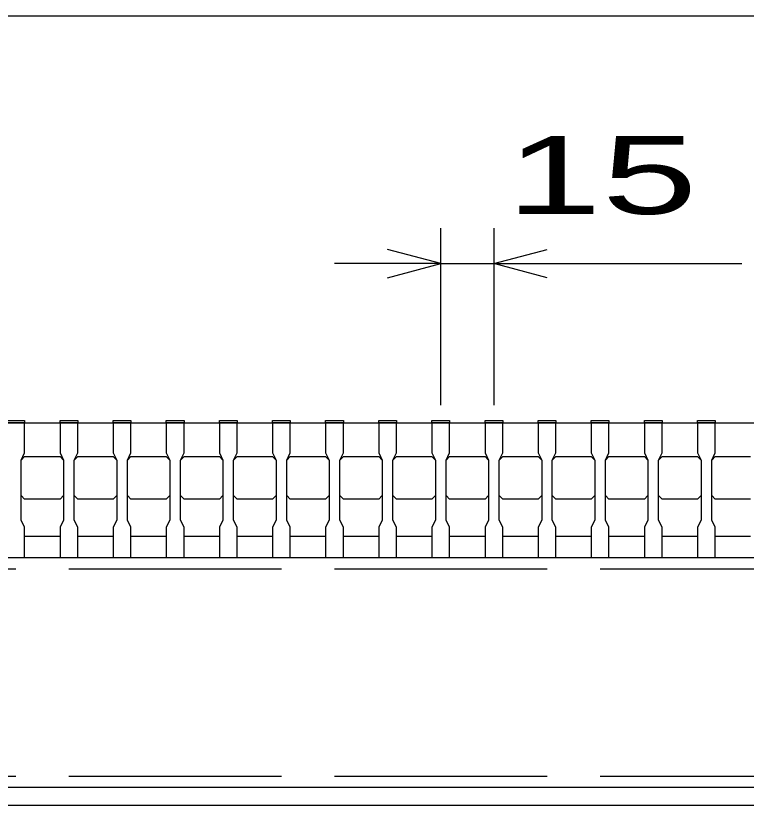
# Model space of a CAD drawing. Units: millimetres, scale not verified. Extents: x -1820 to 1731, y -1282 to 1054.
# Drawn here: x -1207.5 to -1001.3, y -650.5 to -427.5 of the extents above; entities that cross this region are included whole.
import ezdxf
from ezdxf.enums import TextEntityAlignment as Align

# ---------------------------------------------------------------- set-up
doc = ezdxf.new("R2010")
doc.units = ezdxf.units.MM
doc.header["$LTSCALE"] = 10
doc.linetypes.add('DASHED', pattern=[7.5, 6, -1.5])
doc.layers.add('16', color=3, linetype='Continuous', lineweight=25)
doc.layers.add('22', color=4, linetype='Continuous', lineweight=25)
doc.styles.add('ベクトル', font='')
doc.styles.get('ベクトル').set_extended_font_data('ベクトル')

msp = doc.modelspace()

# ---------------------------------------------------------------- linework, layer by layer
at = {"layer": '16'}
for p, q in [((-1210.05, -541.8), (-1205.05, -541.8)), ((-1205.05, -541.8), (-1205.05, -542.5)), ((-1195.05, -542.5), (-1195.05, -541.8)), ((-1195.05, -541.8), (-1190.05, -541.8)), ((-1190.05, -541.8), (-1190.05, -542.5)), ((-1180.05, -542.5), (-1180.05, -541.8)), ((-1180.05, -541.8), (-1175.05, -541.8)), ((-1175.05, -541.8), (-1175.05, -542.5)), ((-1165.05, -542.5), (-1165.05, -541.8)), ((-1165.05, -541.8), (-1160.05, -541.8)), ((-1160.05, -541.8), (-1160.05, -542.5)), ((-1150.05, -542.5), (-1150.05, -541.8)), ((-1150.05, -541.8), (-1145.05, -541.8)), ((-1145.05, -541.8), (-1145.05, -542.5)), ((-1135.05, -542.5), (-1135.05, -541.8)), ((-1135.05, -541.8), (-1130.05, -541.8)), ((-1130.05, -541.8), (-1130.05, -542.5)), ((-1120.05, -542.5), (-1120.05, -541.8)), ((-1120.05, -541.8), (-1115.05, -541.8)), ((-1115.05, -541.8), (-1115.05, -542.5)), ((-1105.05, -542.5), (-1105.05, -541.8)), ((-1105.05, -541.8), (-1100.05, -541.8)), ((-1100.05, -541.8), (-1100.05, -542.5)), ((-1090.05, -542.5), (-1090.05, -541.8)), ((-1090.05, -541.8), (-1085.05, -541.8)), ((-1085.05, -541.8), (-1085.05, -542.5)), ((-1075.05, -542.5), (-1075.05, -541.8)), ((-1075.05, -541.8), (-1070.05, -541.8)), ((-1070.05, -541.8), (-1070.05, -542.5)), ((-1060.05, -542.5), (-1060.05, -541.8)), ((-1060.05, -541.8), (-1055.05, -541.8)), ((-1055.05, -541.8), (-1055.05, -542.5)), ((-1045.05, -542.5), (-1045.05, -541.8)), ((-1045.05, -541.8), (-1040.05, -541.8)), ((-1040.05, -541.8), (-1040.05, -542.5)), ((-1030.05, -542.5), (-1030.05, -541.8)), ((-1030.05, -541.8), (-1025.05, -541.8)), ((-1025.05, -541.8), (-1025.05, -542.5)), ((-1015.05, -542.5), (-1015.05, -541.8)), ((-1015.05, -541.8), (-1010.05, -541.8)), ((-1010.05, -541.8), (-1010.05, -542.5)), ((-1420.05, -542.5), (-425.05, -542.5)), ((-1205.05, -542.5), (-1210.05, -542.5)), ((-1205.05, -551), (-1205.05, -542.5)), ((-1190.05, -542.5), (-1195.05, -542.5)), ((-1195.05, -542.5), (-1195.05, -551)), ((-1190.05, -551), (-1190.05, -542.5)), ((-1175.05, -542.5), (-1180.05, -542.5)), ((-1180.05, -542.5), (-1180.05, -551)), ((-1175.05, -551), (-1175.05, -542.5)), ((-1160.05, -542.5), (-1165.05, -542.5)), ((-1165.05, -542.5), (-1165.05, -551)), ((-1160.05, -551), (-1160.05, -542.5)), ((-1145.05, -542.5), (-1150.05, -542.5)), ((-1150.05, -542.5), (-1150.05, -551)), ((-1145.05, -551), (-1145.05, -542.5)), ((-1130.05, -542.5), (-1135.05, -542.5)), ((-1135.05, -542.5), (-1135.05, -551)), ((-1130.05, -551), (-1130.05, -542.5)), ((-1115.05, -542.5), (-1120.05, -542.5)), ((-1120.05, -542.5), (-1120.05, -551)), ((-1115.05, -551), (-1115.05, -542.5)), ((-1100.05, -542.5), (-1105.05, -542.5)), ((-1105.05, -542.5), (-1105.05, -551)), ((-1100.05, -551), (-1100.05, -542.5)), ((-1085.05, -542.5), (-1090.05, -542.5)), ((-1090.05, -542.5), (-1090.05, -551)), ((-1085.05, -551), (-1085.05, -542.5)), ((-1070.05, -542.5), (-1075.05, -542.5)), ((-1075.05, -542.5), (-1075.05, -551)), ((-1070.05, -551), (-1070.05, -542.5)), ((-1055.05, -542.5), (-1060.05, -542.5)), ((-1060.05, -542.5), (-1060.05, -551)), ((-1055.05, -551), (-1055.05, -542.5)), ((-1040.05, -542.5), (-1045.05, -542.5)), ((-1045.05, -542.5), (-1045.05, -551)), ((-1040.05, -551), (-1040.05, -542.5)), ((-1025.05, -542.5), (-1030.05, -542.5)), ((-1030.05, -542.5), (-1030.05, -551)), ((-1025.05, -551), (-1025.05, -542.5)), ((-1010.05, -542.5), (-1015.05, -542.5)), ((-1015.05, -542.5), (-1015.05, -551)), ((-1010.05, -551), (-1010.05, -542.5)), ((-1206.05, -553), (-1205.05, -551)), ((-1206.05, -553), (-1205.05, -552)), ((-1206.05, -570), (-1206.05, -553)), ((-1205.05, -552), (-1195.05, -552)), ((-1195.05, -551), (-1194.05, -553)), ((-1195.05, -552), (-1194.05, -553)), ((-1194.05, -553), (-1194.05, -570)), ((-1191.05, -553), (-1190.05, -551)), ((-1191.05, -553), (-1190.05, -552)), ((-1191.05, -570), (-1191.05, -553)), ((-1190.05, -552), (-1180.05, -552)), ((-1180.05, -551), (-1179.05, -553)), ((-1180.05, -552), (-1179.05, -553)), ((-1179.05, -553), (-1179.05, -570)), ((-1176.05, -553), (-1175.05, -551)), ((-1176.05, -553), (-1175.05, -552)), ((-1176.05, -570), (-1176.05, -553)), ((-1175.05, -552), (-1165.05, -552)), ((-1165.05, -551), (-1164.05, -553)), ((-1165.05, -552), (-1164.05, -553)), ((-1164.05, -553), (-1164.05, -570)), ((-1161.05, -553), (-1160.05, -551)), ((-1161.05, -553), (-1160.05, -552)), ((-1161.05, -570), (-1161.05, -553)), ((-1160.05, -552), (-1150.05, -552)), ((-1150.05, -551), (-1149.05, -553)), ((-1150.05, -552), (-1149.05, -553)), ((-1149.05, -553), (-1149.05, -570)), ((-1146.05, -553), (-1145.05, -551)), ((-1146.05, -553), (-1145.05, -552)), ((-1146.05, -570), (-1146.05, -553)), ((-1145.05, -552), (-1135.05, -552)), ((-1135.05, -551), (-1134.05, -553)), ((-1135.05, -552), (-1134.05, -553)), ((-1134.05, -553), (-1134.05, -570)), ((-1131.05, -553), (-1130.05, -551)), ((-1131.05, -553), (-1130.05, -552)), ((-1131.05, -570), (-1131.05, -553)), ((-1130.05, -552), (-1120.05, -552)), ((-1120.05, -551), (-1119.05, -553)), ((-1120.05, -552), (-1119.05, -553)), ((-1119.05, -553), (-1119.05, -570)), ((-1116.05, -553), (-1115.05, -551)), ((-1116.05, -553), (-1115.05, -552)), ((-1116.05, -570), (-1116.05, -553)), ((-1115.05, -552), (-1105.05, -552)), ((-1105.05, -551), (-1104.05, -553)), ((-1105.05, -552), (-1104.05, -553)), ((-1104.05, -553), (-1104.05, -570)), ((-1101.05, -553), (-1100.05, -551)), ((-1101.05, -553), (-1100.05, -552)), ((-1101.05, -570), (-1101.05, -553)), ((-1100.05, -552), (-1090.05, -552)), ((-1090.05, -551), (-1089.05, -553)), ((-1090.05, -552), (-1089.05, -553)), ((-1089.05, -553), (-1089.05, -570)), ((-1086.05, -553), (-1085.05, -551)), ((-1086.05, -553), (-1085.05, -552)), ((-1086.05, -570), (-1086.05, -553)), ((-1085.05, -552), (-1075.05, -552)), ((-1075.05, -551), (-1074.05, -553)), ((-1075.05, -552), (-1074.05, -553)), ((-1074.05, -553), (-1074.05, -570)), ((-1071.05, -553), (-1070.05, -551)), ((-1071.05, -553), (-1070.05, -552)), ((-1071.05, -570), (-1071.05, -553)), ((-1070.05, -552), (-1060.05, -552)), ((-1060.05, -551), (-1059.05, -553)), ((-1060.05, -552), (-1059.05, -553)), ((-1059.05, -553), (-1059.05, -570)), ((-1056.05, -553), (-1055.05, -551)), ((-1056.05, -553), (-1055.05, -552)), ((-1056.05, -570), (-1056.05, -553)), ((-1055.05, -552), (-1045.05, -552)), ((-1045.05, -551), (-1044.05, -553)), ((-1045.05, -552), (-1044.05, -553)), ((-1044.05, -553), (-1044.05, -570)), ((-1041.05, -553), (-1040.05, -551)), ((-1041.05, -553), (-1040.05, -552)), ((-1041.05, -570), (-1041.05, -553)), ((-1040.05, -552), (-1030.05, -552)), ((-1030.05, -551), (-1029.05, -553)), ((-1030.05, -552), (-1029.05, -553)), ((-1029.05, -553), (-1029.05, -570)), ((-1026.05, -553), (-1025.05, -551)), ((-1026.05, -553), (-1025.05, -552)), ((-1026.05, -570), (-1026.05, -553)), ((-1025.05, -552), (-1015.05, -552)), ((-1015.05, -551), (-1014.05, -553)), ((-1015.05, -552), (-1014.05, -553)), ((-1014.05, -553), (-1014.05, -570)), ((-1011.05, -553), (-1010.05, -551)), ((-1011.05, -553), (-1010.05, -552)), ((-1011.05, -570), (-1011.05, -553)), ((-1010.05, -552), (-1000.05, -552)), ((-1205.05, -564), (-1206.05, -563)), ((-1195.05, -564), (-1205.05, -564)), ((-1194.05, -563), (-1195.05, -564)), ((-1190.05, -564), (-1191.05, -563)), ((-1180.05, -564), (-1190.05, -564)), ((-1179.05, -563), (-1180.05, -564)), ((-1175.05, -564), (-1176.05, -563)), ((-1165.05, -564), (-1175.05, -564)), ((-1164.05, -563), (-1165.05, -564)), ((-1160.05, -564), (-1161.05, -563)), ((-1150.05, -564), (-1160.05, -564)), ((-1149.05, -563), (-1150.05, -564)), ((-1145.05, -564), (-1146.05, -563)), ((-1135.05, -564), (-1145.05, -564)), ((-1134.05, -563), (-1135.05, -564)), ((-1130.05, -564), (-1131.05, -563)), ((-1120.05, -564), (-1130.05, -564)), ((-1119.05, -563), (-1120.05, -564)), ((-1115.05, -564), (-1116.05, -563)), ((-1105.05, -564), (-1115.05, -564)), ((-1104.05, -563), (-1105.05, -564)), ((-1100.05, -564), (-1101.05, -563)), ((-1090.05, -564), (-1100.05, -564)), ((-1089.05, -563), (-1090.05, -564)), ((-1085.05, -564), (-1086.05, -563)), ((-1075.05, -564), (-1085.05, -564)), ((-1074.05, -563), (-1075.05, -564)), ((-1070.05, -564), (-1071.05, -563)), ((-1060.05, -564), (-1070.05, -564)), ((-1059.05, -563), (-1060.05, -564)), ((-1055.05, -564), (-1056.05, -563)), ((-1045.05, -564), (-1055.05, -564)), ((-1044.05, -563), (-1045.05, -564)), ((-1040.05, -564), (-1041.05, -563)), ((-1030.05, -564), (-1040.05, -564)), ((-1029.05, -563), (-1030.05, -564)), ((-1025.05, -564), (-1026.05, -563)), ((-1015.05, -564), (-1025.05, -564)), ((-1014.05, -563), (-1015.05, -564)), ((-1010.05, -564), (-1011.05, -563)), ((-1000.05, -564), (-1010.05, -564)), ((-1205.05, -572), (-1206.05, -570)), ((-1194.05, -570), (-1195.05, -572)), ((-1190.05, -572), (-1191.05, -570)), ((-1179.05, -570), (-1180.05, -572)), ((-1175.05, -572), (-1176.05, -570)), ((-1164.05, -570), (-1165.05, -572)), ((-1160.05, -572), (-1161.05, -570)), ((-1149.05, -570), (-1150.05, -572)), ((-1145.05, -572), (-1146.05, -570)), ((-1134.05, -570), (-1135.05, -572)), ((-1130.05, -572), (-1131.05, -570)), ((-1119.05, -570), (-1120.05, -572)), ((-1115.05, -572), (-1116.05, -570)), ((-1104.05, -570), (-1105.05, -572)), ((-1100.05, -572), (-1101.05, -570)), ((-1089.05, -570), (-1090.05, -572)), ((-1085.05, -572), (-1086.05, -570)), ((-1074.05, -570), (-1075.05, -572)), ((-1070.05, -572), (-1071.05, -570)), ((-1059.05, -570), (-1060.05, -572)), ((-1055.05, -572), (-1056.05, -570)), ((-1044.05, -570), (-1045.05, -572)), ((-1040.05, -572), (-1041.05, -570)), ((-1029.05, -570), (-1030.05, -572)), ((-1025.05, -572), (-1026.05, -570)), ((-1014.05, -570), (-1015.05, -572)), ((-1010.05, -572), (-1011.05, -570)), ((-1205.05, -580.5), (-1205.05, -572)), ((-1195.05, -572), (-1195.05, -580.5)), ((-1190.05, -580.5), (-1190.05, -572)), ((-1180.05, -572), (-1180.05, -580.5)), ((-1175.05, -580.5), (-1175.05, -572)), ((-1165.05, -572), (-1165.05, -580.5)), ((-1160.05, -580.5), (-1160.05, -572)), ((-1150.05, -572), (-1150.05, -580.5)), ((-1145.05, -580.5), (-1145.05, -572)), ((-1135.05, -572), (-1135.05, -580.5)), ((-1130.05, -580.5), (-1130.05, -572)), ((-1120.05, -572), (-1120.05, -580.5)), ((-1115.05, -580.5), (-1115.05, -572)), ((-1105.05, -572), (-1105.05, -580.5)), ((-1100.05, -580.5), (-1100.05, -572)), ((-1090.05, -572), (-1090.05, -580.5)), ((-1085.05, -580.5), (-1085.05, -572)), ((-1075.05, -572), (-1075.05, -580.5)), ((-1070.05, -580.5), (-1070.05, -572)), ((-1060.05, -572), (-1060.05, -580.5)), ((-1055.05, -580.5), (-1055.05, -572)), ((-1045.05, -572), (-1045.05, -580.5)), ((-1040.05, -580.5), (-1040.05, -572)), ((-1030.05, -572), (-1030.05, -580.5)), ((-1025.05, -580.5), (-1025.05, -572)), ((-1015.05, -572), (-1015.05, -580.5)), ((-1010.05, -580.5), (-1010.05, -572)), ((-1205.05, -574.5), (-1195.05, -574.5)), ((-1190.05, -574.5), (-1180.05, -574.5)), ((-1175.05, -574.5), (-1165.05, -574.5)), ((-1160.05, -574.5), (-1150.05, -574.5)), ((-1145.05, -574.5), (-1135.05, -574.5)), ((-1130.05, -574.5), (-1120.05, -574.5)), ((-1115.05, -574.5), (-1105.05, -574.5)), ((-1100.05, -574.5), (-1090.05, -574.5)), ((-1085.05, -574.5), (-1075.05, -574.5)), ((-1070.05, -574.5), (-1060.05, -574.5)), ((-1055.05, -574.5), (-1045.05, -574.5)), ((-1040.05, -574.5), (-1030.05, -574.5)), ((-1025.05, -574.5), (-1015.05, -574.5)), ((-1010.05, -574.5), (-1000.05, -574.5)), ((-1417.55, -580.5), (-427.55, -580.5)), ((-1210.05, -580.5), (-1205.05, -580.5)), ((-1195.05, -580.5), (-1190.05, -580.5)), ((-1180.05, -580.5), (-1175.05, -580.5)), ((-1165.05, -580.5), (-1160.05, -580.5)), ((-1150.05, -580.5), (-1145.05, -580.5)), ((-1135.05, -580.5), (-1130.05, -580.5)), ((-1120.05, -580.5), (-1115.05, -580.5)), ((-1105.05, -580.5), (-1100.05, -580.5)), ((-1090.05, -580.5), (-1085.05, -580.5)), ((-1075.05, -580.5), (-1070.05, -580.5)), ((-1060.05, -580.5), (-1055.05, -580.5)), ((-1045.05, -580.5), (-1040.05, -580.5)), ((-1030.05, -580.5), (-1025.05, -580.5)), ((-1015.05, -580.5), (-1010.05, -580.5)), ((-427.55, -645.5), (-1417.55, -645.5)), ((-427.55, -645.5), (-1417.55, -645.5)), ((-1417.55, -650.5), (-427.55, -650.5))]:
    msp.add_line(p, q, dxfattribs=at)
at = {"layer": '16', "linetype": 'DASHED'}
for p, q in [((-1417.55, -583.7), (-427.55, -583.7)), ((-1417.55, -642.3), (-427.55, -642.3))]:
    msp.add_line(p, q, dxfattribs=at)
at = {"layer": '22'}
for p, q in [((-1420.05, -427.5), (-425.05, -427.5)), ((-1087.55, -537.5), (-1087.55, -487.5)), ((-1072.55, -487.5), (-1072.55, -537.5)), ((-1087.55, -497.5), (-1102.55, -493.5)), ((-1072.55, -497.5), (-1057.55, -493.5)), ((-1087.55, -497.5), (-1117.55, -497.5)), ((-1102.55, -501.5), (-1087.55, -497.5)), ((-1087.55, -497.5), (-1072.55, -497.5)), ((-1057.55, -501.5), (-1072.55, -497.5)), ((-1072.55, -497.5), (-1002.55, -497.5))]:
    msp.add_line(p, q, dxfattribs=at)

# ---------------------------------------------------------------- texts
at = {"layer": '22', "color": 2, "style": 'ベクトル', "width": 1.65}
msp.add_text(' 15 ', height=21.99, dxfattribs=at).set_placement((-1082.55, -472.5), align=Align.MIDDLE_LEFT)

doc.saveas('drawing.dxf')
